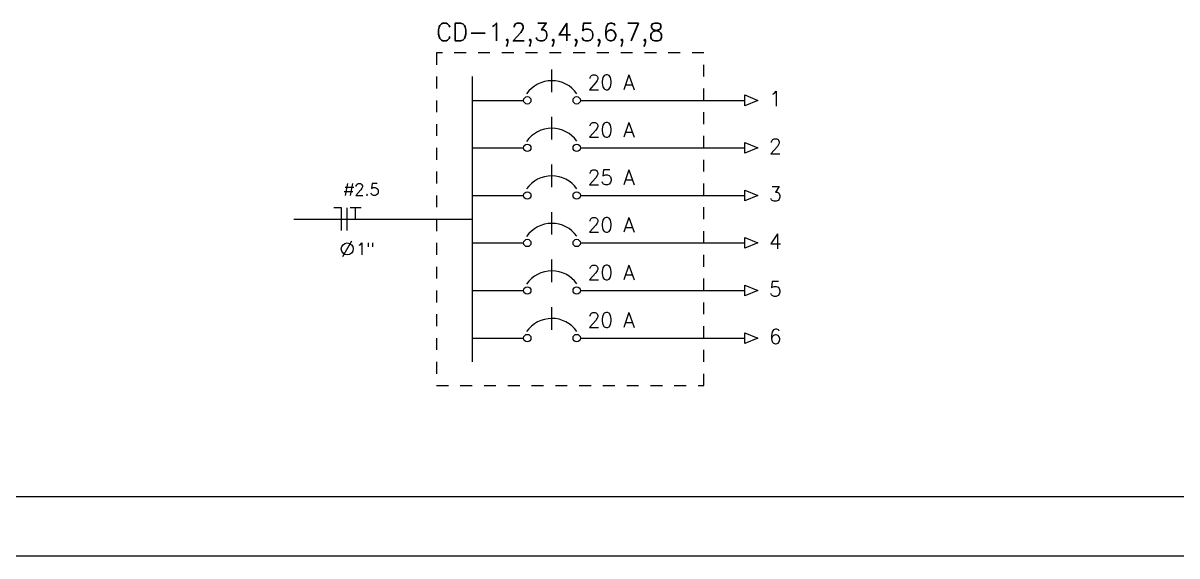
# Model space of a CAD drawing. Header units: metres. Extents: x 49 to 320, y -91 to 27.
# Drawn here: x 159.73 to 169.43, y -75.23 to -70.75 of the extents above; entities that cross this region are included whole.
import ezdxf

# ---------------------------------------------------------------- set-up
doc = ezdxf.new("R2010")
doc.units = ezdxf.units.M
doc.header["$LTSCALE"] = 0.2
doc.linetypes.add('HIDDEN', pattern=[0.5, 0.25, -0.25])
doc.layers.add('ARQ-___-___-LEG', color=3, linetype='Continuous')
doc.styles.add('ROMANS', font='romans', dxfattribs={"height": 6})

# ---------------------------------------------------------------- blocks, each defined once
blk = doc.blocks.new('F')
blk.add_line((0, -9.5), (0, 9.5))
blk = doc.blocks.new('N')
for p, q in [((0, 9.5), (-6.33, 9.5)), ((0, -9.5), (0, 9.5))]:
    blk.add_line(p, q)
blk = doc.blocks.new('T')
at = {"linetype": 'Continuous'}
for p, q in [((4.57, 9.5), (-4.57, 9.5)), ((0, 0), (0, 9.5))]:
    blk.add_line(p, q, dxfattribs=at)
blk = doc.blocks.new('bitol')
for p, q in [((5.27, 10), (3.33, -0.04)), ((9.37, 10), (7.44, -0.04)), ((2.25, 3.18), (9.54, 3.18)), ((3.08, 6.89), (10.37, 6.89))]:
    blk.add_line(p, q)
at = {"style": 'ROMANS'}
blk.add_attdef('BS', (10.82, -0.01), '', height=10, dxfattribs=at)
blk = doc.blocks.new('diam')
blk.add_line((8.47, 11.54), (1.06, -1.68))
blk.add_circle((4.96, 5.01), 5)
at = {"style": 'ROMANS'}
blk.add_attdef('DS', (12.39, -0.01), '', height=10, dxfattribs=at)

msp = doc.modelspace()

# ---------------------------------------------------------------- linework, layer by layer
at = {"color": 0}
msp.add_line((142.8646, -74.7305), (188.3835, -74.7305), dxfattribs=at)
at = {"color": 15}
msp.add_line((141.6146, -75.2305), (188.8835, -75.2305), dxfattribs=at)
at = {"linetype": 'HIDDEN'}
msp.add_lwpolyline([(163.2026, -70.9976), (163.2026, -73.7976), (165.4526, -73.7976), (165.4526, -70.9976)], close=True, dxfattribs=at)
at = {"color": 3, "linetype": 'Continuous'}
for points in [[(164.3834, -71.3417, 0.520986), (163.9611, -71.3434)], [(164.3834, -71.7417, 0.520986), (163.9611, -71.7434)], [(164.3834, -72.1417, 0.520986), (163.9611, -72.1434)], [(164.3834, -72.5417, 0.520986), (163.9611, -72.5434)], [(164.3834, -72.9417, 0.520986), (163.9611, -72.9434)], [(164.3834, -73.3417, 0.520986), (163.9611, -73.3434)]]:
    msp.add_lwpolyline(points, format="xyb", dxfattribs=at)
at = {"color": 5, "linetype": 'Continuous'}
for points in [[(163.5026, -71.3976), (163.9353, -71.3976)], [(164.413, -71.3976), (165.7968, -71.3976), (165.7968, -71.3526), (165.9068, -71.3976), (165.7968, -71.4426), (165.7968, -71.3976)], [(163.5026, -71.7976), (163.9353, -71.7976)], [(164.413, -71.7976), (165.7968, -71.7976), (165.7968, -71.7526), (165.9068, -71.7976), (165.7968, -71.8426), (165.7968, -71.7976)], [(163.5026, -72.1976), (163.9353, -72.1976)], [(164.413, -72.1976), (165.7968, -72.1976), (165.7968, -72.1526), (165.9068, -72.1976), (165.7968, -72.2426), (165.7968, -72.1976)], [(164.413, -72.5976), (165.7968, -72.5976), (165.7968, -72.5526), (165.9068, -72.5976), (165.7968, -72.6426), (165.7968, -72.5976)], [(163.5026, -72.5976), (163.9353, -72.5976)], [(164.413, -72.9976), (165.7968, -72.9976), (165.7968, -72.9526), (165.9068, -72.9976), (165.7968, -73.0426), (165.7968, -72.9976)], [(163.5026, -72.9976), (163.9353, -72.9976)], [(164.413, -73.3976), (165.7968, -73.3976), (165.7968, -73.3526), (165.9068, -73.3976), (165.7968, -73.4426), (165.7968, -73.3976)], [(163.5026, -73.3976), (163.9353, -73.3976)]]:
    msp.add_lwpolyline(points, dxfattribs=at)
at = {"color": 3, "linetype": 'Continuous'}
for centre in [(163.9663, -71.3976), (164.3819, -71.3976), (163.9663, -71.7976), (164.3819, -71.7976), (163.9663, -72.1976), (164.3819, -72.1976), (163.9663, -72.5976), (164.3819, -72.5976), (163.9663, -72.9976), (164.3819, -72.9976), (163.9663, -73.3976), (164.3819, -73.3976)]:
    msp.add_circle(centre, 0.031, dxfattribs=at)
at = {"layer": 'ARQ-___-___-LEG', "linetype": 'ByBlock'}
for points in [[(163.5026, -71.1976), (163.5026, -73.5976)], [(162.0026, -72.3976), (163.5026, -72.3976)]]:
    msp.add_lwpolyline(points, dxfattribs=at)

# ---------------------------------------------------------------- block references
at = {"layer": 'ARQ-___-___-LEG', "linetype": 'ByBlock', "xscale": 0.01, "yscale": 0.01, "zscale": 0.01}
for name, p in [('F', (164.1718, -71.2326)), ('F', (164.1718, -71.6326)), ('F', (164.1718, -72.0326)), ('N', (162.4026, -72.3976)), ('F', (162.4526, -72.3976)), ('T', (162.5226, -72.3976)), ('F', (164.1718, -72.4326)), ('F', (164.1718, -72.8326)), ('F', (164.1718, -73.2326))]:
    msp.add_blockref(name, p, dxfattribs=at)
for name, p, values in [('bitol', (162.4026, -72.1976), {'BS': '2.5'}), ('diam', (162.4026, -72.6976), {'DS': '1"'})]:
    msp.add_blockref(name, p, dxfattribs=at).add_auto_attribs(values)

# ---------------------------------------------------------------- texts
at = {"linetype": 'ByBlock', "style": 'ROMANS'}
msp.add_text('  CD-1,2,3,4,5,6,7,8', height=0.15, dxfattribs=at).set_placement((162.9937, -70.8976))
at = {"linetype": 'Continuous', "style": 'ROMANS'}
for s, p in [('20 A', (164.4736, -71.308)), ('1', (166.0001, -71.4467)), ('20 A', (164.4736, -71.708)), ('2', (166.0001, -71.8467)), ('25 A', (164.4736, -72.108)), ('3', (166.0001, -72.2467)), ('20 A', (164.4736, -72.508)), ('4', (166.0001, -72.6467)), ('20 A', (164.4736, -72.908)), ('5', (166.0001, -73.0467)), ('20 A', (164.4736, -73.308)), ('6', (166.0001, -73.4467))]:
    msp.add_text(s, height=0.125, dxfattribs=at).set_placement(p)

doc.saveas('drawing.dxf')
